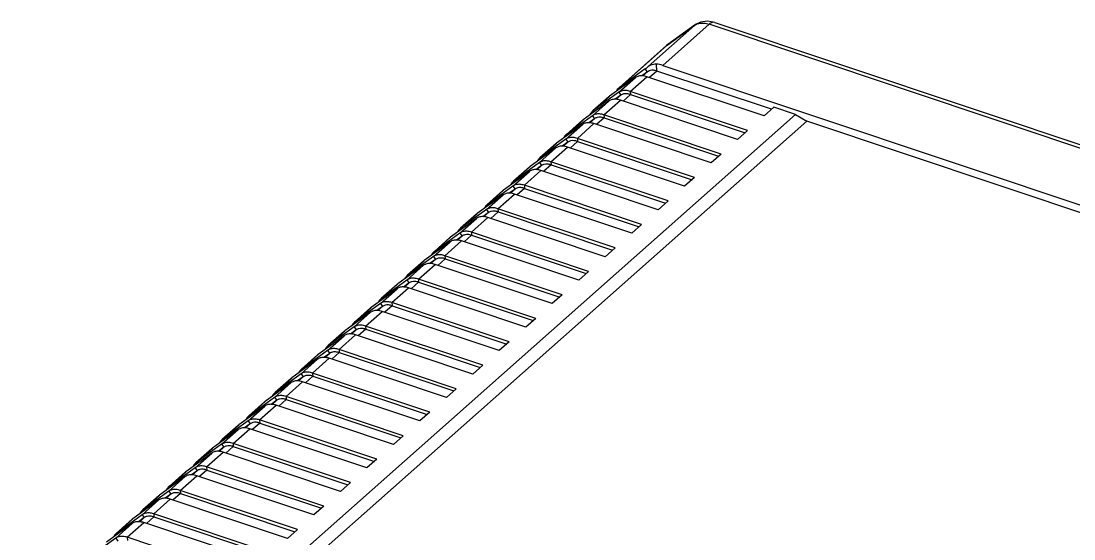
# Model space of a CAD drawing. Header units: millimetres. Extents: x 1518 to 2058, y 69 to 444.
# Drawn here: x 1735 to 1795.6, y 192.4 to 222.2 of the extents above; entities that cross this region are included whole.
import ezdxf

# ---------------------------------------------------------------- set-up
doc = ezdxf.new("R2010")
doc.units = ezdxf.units.MM
doc.layers.add('06___PRT_ALL_SURFS', color=7, linetype='Continuous')

# ---------------------------------------------------------------- blocks, each defined once
blk = doc.blocks.new('*u40')
at = {"layer": '06___PRT_ALL_SURFS', "color": 7, "linetype": 'Continuous'}
for p, q in [((-25.835, 117.22), (-28.93, 114.476)), ((-24.892, 117.285), (-27.965, 114.561)), ((-27.672, 115.904), (-25.835, 117.22)), ((-25.788, 117.257), (-27.626, 115.94)), ((-25.789, 117.256), (-25.835, 117.22)), ((-24.512, 117.408), (-25, 117.494)), ((34.661, 97.365), (-24.892, 117.285)), ((-24.512, 117.408), (35.041, 97.487)), ((-30.837, 113.102), (-27.715, 115.869)), ((-30.835, 113.099), (-27.672, 115.904)), ((-27.626, 115.941), (-27.715, 115.869)), ((-29.123, 114.336), (-30.835, 113.099)), ((-28.982, 114.139), (-29.123, 114.336)), ((-28.35, 114.186), (-28.378, 114.635)), ((-27.965, 114.561), (31.588, 94.64)), ((-29.777, 113.754), (-31.49, 112.517)), ((-30.874, 112.781), (-29.777, 113.754)), ((-30.115, 112.838), (-29.018, 113.811)), ((-28.982, 114.139), (-29.359, 113.867)), ((-28.982, 114.139), (-29.289, 113.867)), ((-21.26, 111.216), (-29.018, 113.811)), ((-28.35, 114.186), (-28.84, 113.751)), ((-20.77, 111.651), (-28.35, 114.186)), ((-30.879, 113.064), (-30.835, 113.099)), ((-30.784, 113.027), (-30.836, 113.099)), ((-31.529, 112.2), (-33.243, 110.963)), ((-32.626, 111.228), (-31.529, 112.2)), ((-31.534, 112.482), (-32.589, 111.546)), ((-30.874, 112.781), (-32.587, 111.544)), ((-32.587, 111.544), (-31.49, 112.517)), ((-31.867, 111.284), (-30.77, 112.257)), ((-31.49, 112.517), (-31.534, 112.482)), ((-30.735, 112.585), (-31.112, 112.313)), ((-30.735, 112.585), (-31.041, 112.313)), ((-30.874, 112.781), (-30.735, 112.585)), ((-23.013, 109.662), (-30.77, 112.257)), ((-30.102, 112.632), (-30.592, 112.197)), ((-30.115, 112.838), (-30.102, 112.632)), ((-22.357, 110.243), (-30.115, 112.838)), ((-30.102, 112.632), (-22.522, 110.097)), ((-32.587, 111.544), (-32.631, 111.509)), ((-32.587, 111.544), (-32.537, 111.473)), ((-20.605, 111.797), (-21.26, 111.216)), ((-19.173, 111.318), (-20.605, 111.797)), ((-19.173, 111.318), (-70.433, 65.865)), ((-18.436, 110.87), (-69.53, 65.563)), ((-33.287, 110.928), (-34.341, 109.993)), ((-32.626, 111.228), (-34.339, 109.991)), ((-34.339, 109.991), (-33.243, 110.963)), ((-33.243, 110.963), (-33.287, 110.928)), ((-32.487, 111.031), (-32.864, 110.759)), ((-32.487, 111.031), (-32.793, 110.76)), ((-32.626, 111.228), (-32.487, 111.031)), ((-31.854, 111.078), (-32.345, 110.644)), ((-31.867, 111.284), (-31.854, 111.078)), ((-24.11, 108.689), (-31.867, 111.284)), ((-31.854, 111.078), (-24.274, 108.543)), ((-19.173, 111.318), (-18.436, 110.87)), ((22.125, 97.302), (-18.436, 110.87)), ((-33.282, 110.647), (-34.995, 109.409)), ((-34.379, 109.674), (-33.282, 110.647)), ((-33.619, 109.73), (-32.523, 110.703)), ((-24.765, 108.108), (-32.523, 110.703)), ((-22.357, 110.243), (-23.013, 109.662)), ((-34.379, 109.674), (-36.092, 108.437)), ((-36.092, 108.437), (-34.995, 109.409)), ((-34.995, 109.409), (-35.039, 109.374)), ((-34.239, 109.478), (-34.616, 109.205)), ((-34.239, 109.478), (-34.545, 109.206)), ((-34.339, 109.991), (-34.383, 109.955)), ((-34.379, 109.674), (-34.239, 109.478)), ((-34.339, 109.991), (-34.289, 109.919)), ((-33.606, 109.525), (-34.097, 109.09)), ((-33.619, 109.73), (-33.606, 109.525)), ((-25.862, 107.136), (-33.619, 109.73)), ((-33.606, 109.525), (-26.027, 106.989)), ((-35.034, 109.093), (-36.747, 107.856)), ((-36.131, 108.12), (-35.034, 109.093)), ((-35.039, 109.374), (-36.094, 108.439)), ((-35.372, 108.177), (-34.275, 109.149)), ((-26.517, 106.554), (-34.275, 109.149)), ((-36.131, 108.12), (-37.844, 106.883)), ((-36.092, 108.437), (-36.136, 108.402)), ((-36.131, 108.12), (-35.991, 107.924)), ((-36.092, 108.437), (-36.041, 108.366)), ((-35.372, 108.177), (-35.359, 107.971)), ((-27.614, 105.582), (-35.372, 108.177)), ((-24.11, 108.689), (-24.765, 108.108)), ((-36.786, 107.539), (-38.499, 106.302)), ((-37.883, 106.566), (-36.786, 107.539)), ((-36.791, 107.82), (-37.846, 106.885)), ((-37.844, 106.883), (-36.747, 107.856)), ((-37.124, 106.623), (-36.027, 107.596)), ((-36.747, 107.856), (-36.791, 107.82)), ((-35.991, 107.924), (-36.368, 107.652)), ((-35.991, 107.924), (-36.298, 107.652)), ((-28.269, 105.001), (-36.027, 107.596)), ((-35.359, 107.971), (-35.849, 107.536)), ((-35.359, 107.971), (-27.779, 105.436)), ((-37.844, 106.883), (-37.888, 106.848)), ((-37.844, 106.883), (-37.793, 106.812)), ((-37.124, 106.623), (-37.111, 106.417)), ((-29.366, 104.028), (-37.124, 106.623)), ((-25.862, 107.136), (-26.517, 106.554)), ((-38.538, 105.985), (-40.251, 104.748)), ((-39.635, 105.013), (-38.538, 105.985)), ((-38.543, 106.267), (-39.598, 105.331)), ((-37.883, 106.566), (-39.596, 105.329)), ((-39.596, 105.329), (-38.499, 106.302)), ((-38.876, 105.069), (-37.779, 106.042)), ((-38.499, 106.302), (-38.543, 106.267)), ((-37.743, 106.37), (-38.121, 106.098)), ((-37.743, 106.37), (-38.05, 106.098)), ((-37.883, 106.566), (-37.743, 106.37)), ((-30.022, 103.447), (-37.779, 106.042)), ((-37.111, 106.417), (-37.601, 105.982)), ((-37.111, 106.417), (-29.531, 103.882)), ((-39.596, 105.329), (-39.64, 105.294)), ((-39.596, 105.329), (-39.545, 105.258)), ((-27.614, 105.582), (-28.269, 105.001)), ((-40.295, 104.713), (-41.35, 103.778)), ((-39.635, 105.013), (-41.348, 103.776)), ((-41.348, 103.776), (-40.251, 104.748)), ((-40.251, 104.748), (-40.295, 104.713)), ((-39.496, 104.816), (-39.873, 104.544)), ((-39.496, 104.816), (-39.802, 104.545)), ((-39.635, 105.013), (-39.496, 104.816)), ((-38.863, 104.864), (-39.354, 104.429)), ((-38.876, 105.069), (-38.863, 104.864)), ((-31.118, 102.474), (-38.876, 105.069)), ((-38.863, 104.864), (-31.283, 102.328)), ((-40.291, 104.432), (-42.004, 103.194)), ((-41.388, 103.459), (-40.291, 104.432)), ((-40.628, 103.516), (-39.532, 104.488)), ((-31.774, 101.893), (-39.532, 104.488)), ((-29.366, 104.028), (-30.022, 103.447)), ((-42.048, 103.159), (-43.102, 102.224)), ((-41.388, 103.459), (-43.101, 102.222)), ((-43.101, 102.222), (-42.004, 103.194)), ((-42.004, 103.194), (-42.048, 103.159)), ((-41.248, 103.263), (-41.625, 102.99)), ((-41.248, 103.263), (-41.554, 102.991)), ((-41.348, 103.776), (-41.392, 103.74)), ((-41.388, 103.459), (-41.248, 103.263)), ((-41.348, 103.776), (-41.298, 103.704)), ((-40.615, 103.31), (-41.106, 102.875)), ((-40.628, 103.516), (-40.615, 103.31)), ((-32.871, 100.921), (-40.628, 103.516)), ((-40.615, 103.31), (-33.036, 100.774)), ((-42.043, 102.878), (-43.756, 101.641)), ((-43.14, 101.905), (-42.043, 102.878)), ((-42.381, 101.962), (-41.284, 102.934)), ((-33.526, 100.339), (-41.284, 102.934)), ((-31.118, 102.474), (-31.774, 101.893)), ((-43.14, 101.905), (-44.853, 100.668)), ((-43.101, 102.222), (-43.145, 102.187)), ((-43.14, 101.905), (-43, 101.709)), ((-43.101, 102.222), (-43.05, 102.151)), ((-42.368, 101.756), (-42.858, 101.321)), ((-42.381, 101.962), (-42.368, 101.756)), ((-34.623, 99.367), (-42.381, 101.962)), ((-42.368, 101.756), (-34.788, 99.221)), ((-43.795, 101.324), (-45.508, 100.087)), ((-44.892, 100.351), (-43.795, 101.324)), ((-43.8, 101.605), (-44.855, 100.67)), ((-44.853, 100.668), (-43.756, 101.641)), ((-44.133, 100.408), (-43.036, 101.381)), ((-43.756, 101.641), (-43.8, 101.605)), ((-43, 101.709), (-43.377, 101.437)), ((-43, 101.709), (-43.307, 101.437)), ((-35.278, 98.786), (-43.036, 101.381)), ((-44.892, 100.351), (-46.605, 99.114)), ((-44.853, 100.668), (-44.897, 100.633)), ((-44.892, 100.351), (-44.752, 100.155)), ((-44.853, 100.668), (-44.802, 100.597)), ((-44.133, 100.408), (-44.12, 100.202)), ((-36.375, 97.813), (-44.133, 100.408)), ((-32.871, 100.921), (-33.526, 100.339)), ((-45.547, 99.77), (-47.26, 98.533)), ((-46.644, 98.798), (-45.547, 99.77)), ((-45.552, 100.052), (-46.607, 99.116)), ((-46.605, 99.114), (-45.508, 100.087)), ((-45.885, 98.854), (-44.788, 99.827)), ((-45.508, 100.087), (-45.552, 100.052)), ((-44.752, 100.155), (-45.129, 99.883)), ((-44.752, 100.155), (-45.059, 99.883)), ((-37.03, 97.232), (-44.788, 99.827)), ((-44.12, 100.202), (-44.61, 99.767)), ((-44.12, 100.202), (-36.54, 97.667)), ((-46.605, 99.114), (-46.649, 99.079)), ((-46.605, 99.114), (-46.554, 99.043)), ((-34.623, 99.367), (-35.278, 98.786)), ((-47.304, 98.498), (-48.359, 97.563)), ((-46.644, 98.798), (-48.357, 97.561)), ((-48.357, 97.561), (-47.26, 98.533)), ((-47.637, 97.301), (-46.54, 98.273)), ((-47.26, 98.533), (-47.304, 98.498)), ((-46.505, 98.601), (-46.882, 98.329)), ((-46.505, 98.601), (-46.811, 98.33)), ((-46.644, 98.798), (-46.505, 98.601)), ((-38.783, 95.678), (-46.54, 98.273)), ((-45.872, 98.649), (-46.362, 98.214)), ((-45.885, 98.854), (-45.872, 98.649)), ((-38.127, 96.259), (-45.885, 98.854)), ((-45.872, 98.649), (-38.292, 96.113)), ((-47.3, 98.217), (-49.013, 96.98)), ((-48.357, 97.561), (-48.401, 97.525)), ((-48.396, 97.244), (-47.3, 98.217)), ((-48.357, 97.561), (-48.307, 97.489)), ((-36.375, 97.813), (-37.03, 97.232)), ((-49.057, 96.944), (-50.111, 96.009)), ((-48.396, 97.244), (-50.109, 96.007)), ((-50.109, 96.007), (-49.013, 96.98)), ((-49.013, 96.98), (-49.057, 96.944)), ((-48.257, 97.048), (-48.634, 96.775)), ((-48.257, 97.048), (-48.563, 96.776)), ((-48.396, 97.244), (-48.257, 97.048)), ((-47.624, 97.095), (-48.115, 96.66)), ((-47.637, 97.301), (-47.624, 97.095)), ((-39.88, 94.706), (-47.637, 97.301)), ((-47.624, 97.095), (-40.044, 94.559)), ((-49.052, 96.663), (-50.765, 95.426)), ((-50.149, 95.69), (-49.052, 96.663)), ((-49.39, 95.747), (-48.293, 96.719)), ((-40.535, 94.125), (-48.293, 96.719)), ((-38.127, 96.259), (-38.783, 95.678)), ((-50.149, 95.69), (-51.862, 94.453)), ((-50.009, 95.494), (-50.386, 95.222)), ((-50.009, 95.494), (-50.315, 95.222)), ((-50.109, 96.007), (-50.153, 95.972)), ((-50.149, 95.69), (-50.009, 95.494)), ((-50.109, 96.007), (-50.059, 95.936)), ((-49.376, 95.541), (-49.867, 95.106)), ((-49.39, 95.747), (-49.376, 95.541)), ((-41.632, 93.152), (-49.39, 95.747)), ((-49.376, 95.541), (-41.797, 93.006)), ((-50.804, 95.109), (-52.517, 93.872)), ((-51.901, 94.136), (-50.804, 95.109)), ((-50.809, 95.391), (-51.864, 94.455)), ((-51.862, 94.453), (-50.765, 95.426)), ((-51.142, 94.193), (-50.045, 95.166)), ((-50.765, 95.426), (-50.809, 95.391)), ((-42.287, 92.571), (-50.045, 95.166)), ((-51.901, 94.136), (-53.614, 92.899)), ((-51.862, 94.453), (-51.906, 94.418)), ((-51.901, 94.136), (-51.761, 93.94)), ((-51.862, 94.453), (-51.811, 94.382)), ((-51.142, 94.193), (-51.129, 93.987)), ((-43.384, 91.598), (-51.142, 94.193)), ((-39.88, 94.706), (-40.535, 94.125)), ((-52.556, 93.555), (-54.269, 92.318)), ((-53.653, 92.583), (-52.556, 93.555)), ((-52.561, 93.837), (-53.616, 92.901)), ((-53.614, 92.899), (-52.517, 93.872)), ((-52.894, 92.639), (-51.797, 93.612)), ((-52.517, 93.872), (-52.561, 93.837)), ((-51.761, 93.94), (-52.138, 93.668)), ((-51.761, 93.94), (-52.068, 93.668)), ((-44.039, 91.017), (-51.797, 93.612)), ((-51.129, 93.987), (-51.619, 93.552)), ((-51.129, 93.987), (-43.549, 91.452)), ((-53.614, 92.899), (-53.658, 92.864)), ((-53.614, 92.899), (-53.563, 92.828)), ((-41.632, 93.152), (-42.287, 92.571)), ((-54.308, 92.002), (-56.021, 90.765)), ((-55.405, 91.029), (-54.308, 92.002)), ((-54.313, 92.283), (-55.368, 91.348)), ((-53.653, 92.583), (-55.366, 91.346)), ((-55.366, 91.346), (-54.269, 92.318)), ((-54.646, 91.086), (-53.549, 92.058)), ((-54.269, 92.318), (-54.313, 92.283)), ((-53.513, 92.386), (-53.891, 92.114)), ((-53.513, 92.386), (-53.82, 92.115)), ((-53.653, 92.583), (-53.513, 92.386)), ((-45.792, 89.463), (-53.549, 92.058)), ((-52.881, 92.434), (-53.371, 91.999)), ((-52.894, 92.639), (-52.881, 92.434)), ((-45.136, 90.044), (-52.894, 92.639)), ((-52.881, 92.434), (-45.301, 89.898)), ((-55.366, 91.346), (-55.41, 91.31)), ((-55.366, 91.346), (-55.315, 91.274)), ((-43.384, 91.598), (-44.039, 91.017)), ((-56.065, 90.729), (-57.12, 89.794)), ((-55.405, 91.029), (-57.118, 89.792)), ((-57.118, 89.792), (-56.021, 90.765)), ((-56.021, 90.765), (-56.065, 90.729)), ((-55.266, 90.833), (-55.643, 90.56)), ((-55.266, 90.833), (-55.572, 90.561)), ((-55.405, 91.029), (-55.266, 90.833)), ((-54.633, 90.88), (-55.124, 90.445)), ((-54.646, 91.086), (-54.633, 90.88)), ((-46.889, 88.491), (-54.646, 91.086)), ((-54.633, 90.88), (-47.053, 88.344)), ((-56.061, 90.448), (-57.774, 89.211)), ((-57.158, 89.475), (-56.061, 90.448)), ((-56.398, 89.532), (-55.302, 90.504)), ((-47.544, 87.91), (-55.302, 90.504)), ((-45.136, 90.044), (-45.792, 89.463)), ((-57.158, 89.475), (-58.871, 88.238)), ((-58.871, 88.238), (-57.774, 89.211)), ((-57.774, 89.211), (-57.818, 89.176)), ((-57.018, 89.279), (-57.395, 89.007)), ((-57.018, 89.279), (-57.324, 89.007)), ((-57.118, 89.792), (-57.162, 89.757)), ((-57.158, 89.475), (-57.018, 89.279)), ((-57.118, 89.792), (-57.068, 89.721)), ((-56.385, 89.326), (-56.876, 88.891)), ((-56.398, 89.532), (-56.385, 89.326)), ((-48.641, 86.937), (-56.398, 89.532)), ((-56.385, 89.326), (-48.806, 86.791)), ((-57.813, 88.894), (-59.526, 87.657)), ((-58.91, 87.922), (-57.813, 88.894)), ((-57.818, 89.176), (-58.872, 88.24)), ((-58.151, 87.978), (-57.054, 88.951)), ((-49.296, 86.356), (-57.054, 88.951)), ((-58.91, 87.922), (-60.623, 86.684)), ((-58.871, 88.238), (-58.915, 88.203)), ((-58.91, 87.922), (-58.77, 87.725)), ((-58.871, 88.238), (-58.82, 88.167)), ((-58.151, 87.978), (-58.138, 87.772)), ((-50.393, 85.383), (-58.151, 87.978)), ((-46.889, 88.491), (-47.544, 87.91)), ((-59.565, 87.34), (-61.278, 86.103)), ((-60.662, 86.368), (-59.565, 87.34)), ((-59.57, 87.622), (-60.625, 86.686)), ((-60.623, 86.684), (-59.526, 87.657)), ((-59.903, 86.424), (-58.806, 87.397)), ((-59.526, 87.657), (-59.57, 87.622)), ((-58.77, 87.725), (-59.147, 87.453)), ((-58.77, 87.725), (-59.077, 87.453)), ((-51.048, 84.802), (-58.806, 87.397)), ((-58.138, 87.772), (-58.628, 87.337)), ((-58.138, 87.772), (-50.558, 85.237)), ((-60.623, 86.684), (-60.667, 86.649)), ((-60.623, 86.684), (-60.572, 86.613)), ((-59.903, 86.424), (-59.89, 86.219)), ((-52.145, 83.829), (-59.903, 86.424)), ((-48.641, 86.937), (-49.296, 86.356)), ((-61.317, 85.787), (-63.03, 84.55)), ((-62.414, 84.814), (-61.317, 85.787)), ((-61.322, 86.068), (-62.377, 85.133)), ((-60.662, 86.368), (-62.375, 85.131)), ((-62.375, 85.131), (-61.278, 86.103)), ((-61.655, 84.871), (-60.558, 85.843)), ((-61.278, 86.103), (-61.322, 86.068)), ((-60.522, 86.171), (-60.899, 85.899)), ((-60.522, 86.171), (-60.829, 85.9)), ((-60.662, 86.368), (-60.522, 86.171)), ((-52.801, 83.248), (-60.558, 85.843)), ((-59.89, 86.219), (-60.38, 85.784)), ((-59.89, 86.219), (-52.31, 83.683)), ((-62.375, 85.131), (-62.419, 85.095)), ((-62.375, 85.131), (-62.324, 85.059)), ((-50.393, 85.383), (-51.048, 84.802)), ((-63.074, 84.514), (-64.129, 83.579)), ((-62.414, 84.814), (-64.127, 83.577)), ((-64.127, 83.577), (-63.03, 84.55)), ((-63.03, 84.55), (-63.074, 84.514)), ((-62.275, 84.618), (-62.652, 84.345)), ((-62.275, 84.618), (-62.581, 84.346)), ((-62.414, 84.814), (-62.275, 84.618)), ((-61.642, 84.665), (-62.132, 84.23)), ((-61.655, 84.871), (-61.642, 84.665)), ((-53.897, 82.276), (-61.655, 84.871)), ((-61.642, 84.665), (-54.062, 82.129)), ((-63.07, 84.233), (-64.783, 82.996)), ((-64.166, 83.26), (-63.07, 84.233)), ((-63.407, 83.317), (-62.31, 84.289)), ((-54.553, 81.695), (-62.31, 84.289)), ((-52.145, 83.829), (-52.801, 83.248)), ((-64.166, 83.26), (-65.879, 82.023)), ((-64.127, 83.577), (-64.171, 83.542)), ((-64.166, 83.26), (-64.027, 83.064)), ((-64.127, 83.577), (-64.077, 83.506)), ((-63.407, 83.317), (-63.394, 83.111)), ((-55.65, 80.722), (-63.407, 83.317))]:
    blk.add_line(p, q, dxfattribs=at)
blk.add_lwpolyline([(-25, 117.494), (-25.461, 117.424), (-25.788, 117.257)], dxfattribs=at)
for centre, radius, start, end in [((-25.442, 116.673), 0.674, 120.94044, 125.70783), ((-81.303, 186.585), 89.122, 305.83807, 305.99129)]:
    blk.add_arc(centre, radius, start, end, dxfattribs=at)
blk.add_ellipse((-27.866, 113.018), major_axis=(-1.078, 1.446), ratio=0.672578, start_param=-0.769228, end_param=-0.476689, dxfattribs=at)
for points, start_tangent, end_tangent in [([(-25.788, 117.251), (-25.571, 117.338)], (0.857476, 0.514524), (0.971726, 0.236113)), ([(-25.571, 117.338), (-25.25, 117.36), (-24.892, 117.285)], (0.971726, 0.236113), (0.948363, -0.317188)), ([(-24.512, 117.408), (-24.69, 117.406), (-24.892, 117.285)], (-0.951133, 0.308781), (-0.748212, -0.663459)), ([(-28.378, 114.635), (-28.583, 114.619), (-28.769, 114.565), (-28.93, 114.476)], (-0.999903, 0.013953), (-0.809132, -0.587627)), ([(-29.018, 113.811), (-29.305, 113.871), (-29.564, 113.851), (-29.777, 113.754)], (-0.948352, 0.31722), (-0.810696, -0.585468)), ([(-28.35, 114.186), (-28.589, 114.236), (-28.804, 114.22), (-28.982, 114.139)], (-0.948352, 0.31722), (-0.810696, -0.585468)), ([(-31.025, 112.863), (-30.99, 112.93), (-30.879, 113.064)], (0.410782, 0.911734), (0.746393, 0.665505)), ([(-30.115, 112.838), (-30.402, 112.898), (-30.661, 112.879), (-30.874, 112.781)], (-0.948352, 0.31722), (-0.810696, -0.585468)), ([(-30.77, 112.257), (-31.057, 112.317), (-31.316, 112.298), (-31.529, 112.2)], (-0.948352, 0.31722), (-0.810696, -0.585468)), ([(-30.102, 112.632), (-30.341, 112.682), (-30.556, 112.666), (-30.735, 112.585)], (-0.948352, 0.31722), (-0.810696, -0.585468)), ([(-32.631, 111.509), (-32.742, 111.375), (-32.777, 111.31)], (-0.746503, -0.665382), (-0.413509, -0.9105)), ([(-31.867, 111.284), (-32.154, 111.344), (-32.413, 111.325), (-32.626, 111.228)], (-0.948352, 0.31722), (-0.810696, -0.585468)), ([(-31.854, 111.078), (-32.093, 111.128), (-32.309, 111.112), (-32.487, 111.031)], (-0.948352, 0.31722), (-0.810696, -0.585468)), ([(-32.523, 110.703), (-32.809, 110.763), (-33.068, 110.744), (-33.282, 110.647)], (-0.948352, 0.31722), (-0.810696, -0.585468)), ([(-34.383, 109.955), (-34.494, 109.822), (-34.529, 109.756)], (-0.746503, -0.665382), (-0.413509, -0.9105)), ([(-33.619, 109.73), (-33.906, 109.79), (-34.165, 109.771), (-34.379, 109.674)], (-0.948352, 0.31722), (-0.810696, -0.585468)), ([(-33.606, 109.525), (-33.845, 109.575), (-34.061, 109.559), (-34.239, 109.478)], (-0.948352, 0.31722), (-0.810696, -0.585468)), ([(-34.275, 109.149), (-34.562, 109.209), (-34.82, 109.19), (-35.034, 109.093)], (-0.948352, 0.31722), (-0.810696, -0.585468)), ([(-36.136, 108.401), (-36.247, 108.268), (-36.281, 108.202)], (-0.746503, -0.665382), (-0.413509, -0.9105)), ([(-35.372, 108.177), (-35.659, 108.237), (-35.917, 108.217), (-36.131, 108.12)], (-0.948352, 0.31722), (-0.810696, -0.585468)), ([(-35.359, 107.971), (-35.598, 108.021), (-35.813, 108.005), (-35.991, 107.924)], (-0.948352, 0.31722), (-0.810696, -0.585468)), ([(-36.027, 107.596), (-36.314, 107.656), (-36.573, 107.636), (-36.786, 107.539)], (-0.948352, 0.31722), (-0.810696, -0.585468)), ([(-37.888, 106.848), (-37.999, 106.714), (-38.033, 106.648)], (-0.746503, -0.665382), (-0.413509, -0.9105)), ([(-37.124, 106.623), (-37.411, 106.683), (-37.669, 106.664), (-37.883, 106.566)], (-0.948352, 0.31722), (-0.810696, -0.585468)), ([(-37.779, 106.042), (-38.066, 106.102), (-38.325, 106.083), (-38.538, 105.985)], (-0.948352, 0.31722), (-0.810696, -0.585468)), ([(-37.111, 106.417), (-37.35, 106.467), (-37.565, 106.451), (-37.743, 106.37)], (-0.948352, 0.31722), (-0.810696, -0.585468)), ([(-39.64, 105.294), (-39.751, 105.16), (-39.786, 105.095)], (-0.746503, -0.665382), (-0.413509, -0.9105)), ([(-39.532, 104.488), (-39.818, 104.548), (-40.077, 104.529), (-40.291, 104.432)], (-0.948352, 0.31722), (-0.810696, -0.585468)), ([(-38.876, 105.069), (-39.163, 105.129), (-39.422, 105.11), (-39.635, 105.013)], (-0.948352, 0.31722), (-0.810696, -0.585468)), ([(-38.863, 104.864), (-39.102, 104.913), (-39.318, 104.897), (-39.496, 104.816)], (-0.948352, 0.31722), (-0.810696, -0.585468)), ([(-41.392, 103.74), (-41.503, 103.607), (-41.538, 103.541)], (-0.746503, -0.665382), (-0.413509, -0.9105)), ([(-40.628, 103.516), (-40.915, 103.575), (-41.174, 103.556), (-41.388, 103.459)], (-0.948352, 0.31722), (-0.810696, -0.585468)), ([(-40.615, 103.31), (-40.854, 103.36), (-41.07, 103.344), (-41.248, 103.263)], (-0.948352, 0.31722), (-0.810696, -0.585468)), ([(-41.284, 102.934), (-41.571, 102.994), (-41.829, 102.975), (-42.043, 102.878)], (-0.948352, 0.31722), (-0.810696, -0.585468)), ([(-43.144, 102.187), (-43.255, 102.053), (-43.29, 101.987)], (-0.746503, -0.665382), (-0.413509, -0.9105)), ([(-42.381, 101.962), (-42.668, 102.022), (-42.926, 102.002), (-43.14, 101.905)], (-0.948352, 0.31722), (-0.810696, -0.585468)), ([(-42.368, 101.756), (-42.607, 101.806), (-42.822, 101.79), (-43, 101.709)], (-0.948352, 0.31722), (-0.810696, -0.585468)), ([(-43.036, 101.381), (-43.323, 101.441), (-43.581, 101.421), (-43.795, 101.324)], (-0.948352, 0.31722), (-0.810696, -0.585468)), ([(-44.897, 100.633), (-45.008, 100.499), (-45.042, 100.433)], (-0.746503, -0.665382), (-0.413509, -0.9105)), ([(-44.133, 100.408), (-44.42, 100.468), (-44.678, 100.449), (-44.892, 100.351)], (-0.948352, 0.31722), (-0.810696, -0.585468)), ([(-44.788, 99.827), (-45.075, 99.887), (-45.334, 99.868), (-45.547, 99.77)], (-0.948352, 0.31722), (-0.810696, -0.585468)), ([(-44.12, 100.202), (-44.359, 100.252), (-44.574, 100.236), (-44.752, 100.155)], (-0.948352, 0.31722), (-0.810696, -0.585468)), ([(-46.649, 99.079), (-46.76, 98.945), (-46.795, 98.88)], (-0.746503, -0.665382), (-0.413509, -0.9105)), ([(-46.54, 98.273), (-46.827, 98.333), (-47.086, 98.314), (-47.3, 98.217)], (-0.948352, 0.31722), (-0.810696, -0.585468)), ([(-45.885, 98.854), (-46.172, 98.914), (-46.431, 98.895), (-46.644, 98.798)], (-0.948352, 0.31722), (-0.810696, -0.585468)), ([(-45.872, 98.649), (-46.111, 98.698), (-46.327, 98.682), (-46.505, 98.601)], (-0.948352, 0.31722), (-0.810696, -0.585468)), ([(-48.401, 97.525), (-48.512, 97.392), (-48.547, 97.326)], (-0.746503, -0.665382), (-0.413509, -0.9105)), ([(-47.637, 97.301), (-47.924, 97.36), (-48.183, 97.341), (-48.396, 97.244)], (-0.948352, 0.31722), (-0.810696, -0.585468)), ([(-47.624, 97.095), (-47.863, 97.145), (-48.079, 97.129), (-48.257, 97.048)], (-0.948352, 0.31722), (-0.810696, -0.585468)), ([(-48.293, 96.719), (-48.58, 96.779), (-48.838, 96.76), (-49.052, 96.663)], (-0.948352, 0.31722), (-0.810696, -0.585468)), ([(-50.153, 95.972), (-50.264, 95.838), (-50.299, 95.772)], (-0.746503, -0.665382), (-0.413509, -0.9105)), ([(-49.39, 95.747), (-49.676, 95.807), (-49.935, 95.787), (-50.149, 95.69)], (-0.948352, 0.31722), (-0.810696, -0.585468)), ([(-49.376, 95.541), (-49.615, 95.591), (-49.831, 95.575), (-50.009, 95.494)], (-0.948352, 0.31722), (-0.810696, -0.585468)), ([(-50.045, 95.166), (-50.332, 95.226), (-50.59, 95.206), (-50.804, 95.109)], (-0.948352, 0.31722), (-0.810696, -0.585468)), ([(-51.906, 94.418), (-52.017, 94.284), (-52.051, 94.218)], (-0.746503, -0.665382), (-0.413509, -0.9105)), ([(-51.142, 94.193), (-51.429, 94.253), (-51.687, 94.234), (-51.901, 94.136)], (-0.948352, 0.31722), (-0.810696, -0.585468)), ([(-51.797, 93.612), (-52.084, 93.672), (-52.343, 93.653), (-52.556, 93.555)], (-0.948352, 0.31722), (-0.810696, -0.585468)), ([(-51.129, 93.987), (-51.368, 94.037), (-51.583, 94.021), (-51.761, 93.94)], (-0.948352, 0.31722), (-0.810696, -0.585468)), ([(-53.658, 92.864), (-53.769, 92.73), (-53.803, 92.665)], (-0.746503, -0.665382), (-0.413509, -0.9105)), ([(-52.894, 92.639), (-53.181, 92.699), (-53.439, 92.68), (-53.653, 92.583)], (-0.948352, 0.31722), (-0.810696, -0.585468)), ([(-53.549, 92.058), (-53.836, 92.118), (-54.095, 92.099), (-54.308, 92.002)], (-0.948352, 0.31722), (-0.810696, -0.585468)), ([(-52.881, 92.434), (-53.12, 92.483), (-53.335, 92.467), (-53.513, 92.386)], (-0.948352, 0.31722), (-0.810696, -0.585468)), ([(-55.41, 91.31), (-55.521, 91.177), (-55.556, 91.111)], (-0.746503, -0.665382), (-0.413509, -0.9105)), ([(-54.646, 91.086), (-54.933, 91.145), (-55.192, 91.126), (-55.405, 91.029)], (-0.948352, 0.31722), (-0.810696, -0.585468)), ([(-54.633, 90.88), (-54.872, 90.93), (-55.088, 90.914), (-55.266, 90.833)], (-0.948352, 0.31722), (-0.810696, -0.585468)), ([(-55.302, 90.504), (-55.588, 90.564), (-55.847, 90.545), (-56.061, 90.448)], (-0.948352, 0.31722), (-0.810696, -0.585468)), ([(-57.162, 89.757), (-57.273, 89.623), (-57.308, 89.557)], (-0.746503, -0.665382), (-0.413509, -0.9105)), ([(-56.398, 89.532), (-56.685, 89.592), (-56.944, 89.572), (-57.158, 89.475)], (-0.948352, 0.31722), (-0.810696, -0.585468)), ([(-56.385, 89.326), (-56.624, 89.376), (-56.84, 89.36), (-57.018, 89.279)], (-0.948352, 0.31722), (-0.810696, -0.585468)), ([(-57.054, 88.951), (-57.341, 89.011), (-57.599, 88.991), (-57.813, 88.894)], (-0.948352, 0.31722), (-0.810696, -0.585468)), ([(-58.915, 88.203), (-59.025, 88.069), (-59.06, 88.003)], (-0.746503, -0.665382), (-0.413509, -0.9105)), ([(-58.151, 87.978), (-58.438, 88.038), (-58.696, 88.019), (-58.91, 87.922)], (-0.948352, 0.31722), (-0.810696, -0.585468)), ([(-58.138, 87.772), (-58.377, 87.822), (-58.592, 87.806), (-58.77, 87.725)], (-0.948352, 0.31722), (-0.810696, -0.585468)), ([(-58.806, 87.397), (-59.093, 87.457), (-59.351, 87.438), (-59.565, 87.34)], (-0.948352, 0.31722), (-0.810696, -0.585468)), ([(-60.667, 86.649), (-60.778, 86.515), (-60.812, 86.45)], (-0.746503, -0.665382), (-0.413509, -0.9105)), ([(-59.903, 86.424), (-60.19, 86.484), (-60.448, 86.465), (-60.662, 86.368)], (-0.948352, 0.31722), (-0.810696, -0.585468)), ([(-60.558, 85.843), (-60.845, 85.903), (-61.104, 85.884), (-61.317, 85.787)], (-0.948352, 0.31722), (-0.810696, -0.585468)), ([(-59.89, 86.219), (-60.129, 86.269), (-60.344, 86.252), (-60.522, 86.171)], (-0.948352, 0.31722), (-0.810696, -0.585468)), ([(-62.419, 85.095), (-62.53, 84.962), (-62.565, 84.896)], (-0.746503, -0.665382), (-0.413509, -0.9105)), ([(-62.31, 84.289), (-62.597, 84.349), (-62.856, 84.33), (-63.07, 84.233)], (-0.948352, 0.31722), (-0.810696, -0.585468)), ([(-61.655, 84.871), (-61.942, 84.931), (-62.201, 84.911), (-62.414, 84.814)], (-0.948352, 0.31722), (-0.810696, -0.585468)), ([(-61.642, 84.665), (-61.881, 84.715), (-62.097, 84.699), (-62.275, 84.618)], (-0.948352, 0.31722), (-0.810696, -0.585468)), ([(-64.171, 83.542), (-64.282, 83.408), (-64.317, 83.342)], (-0.746503, -0.665382), (-0.413509, -0.9105)), ([(-63.407, 83.317), (-63.694, 83.377), (-63.953, 83.357), (-64.166, 83.26)], (-0.948352, 0.31722), (-0.810696, -0.585468))]:
    blk.add_spline(points, degree=3, dxfattribs=dict(at, start_tangent=start_tangent, end_tangent=end_tangent))

msp = doc.modelspace()

# ---------------------------------------------------------------- block references
at = {"xscale": 0.8693999999999998, "yscale": 0.8693999999999998, "zscale": 0.8693999999999998}
msp.add_blockref('*u40', (1796.23, 120.02), dxfattribs=at)

doc.saveas('drawing.dxf')
